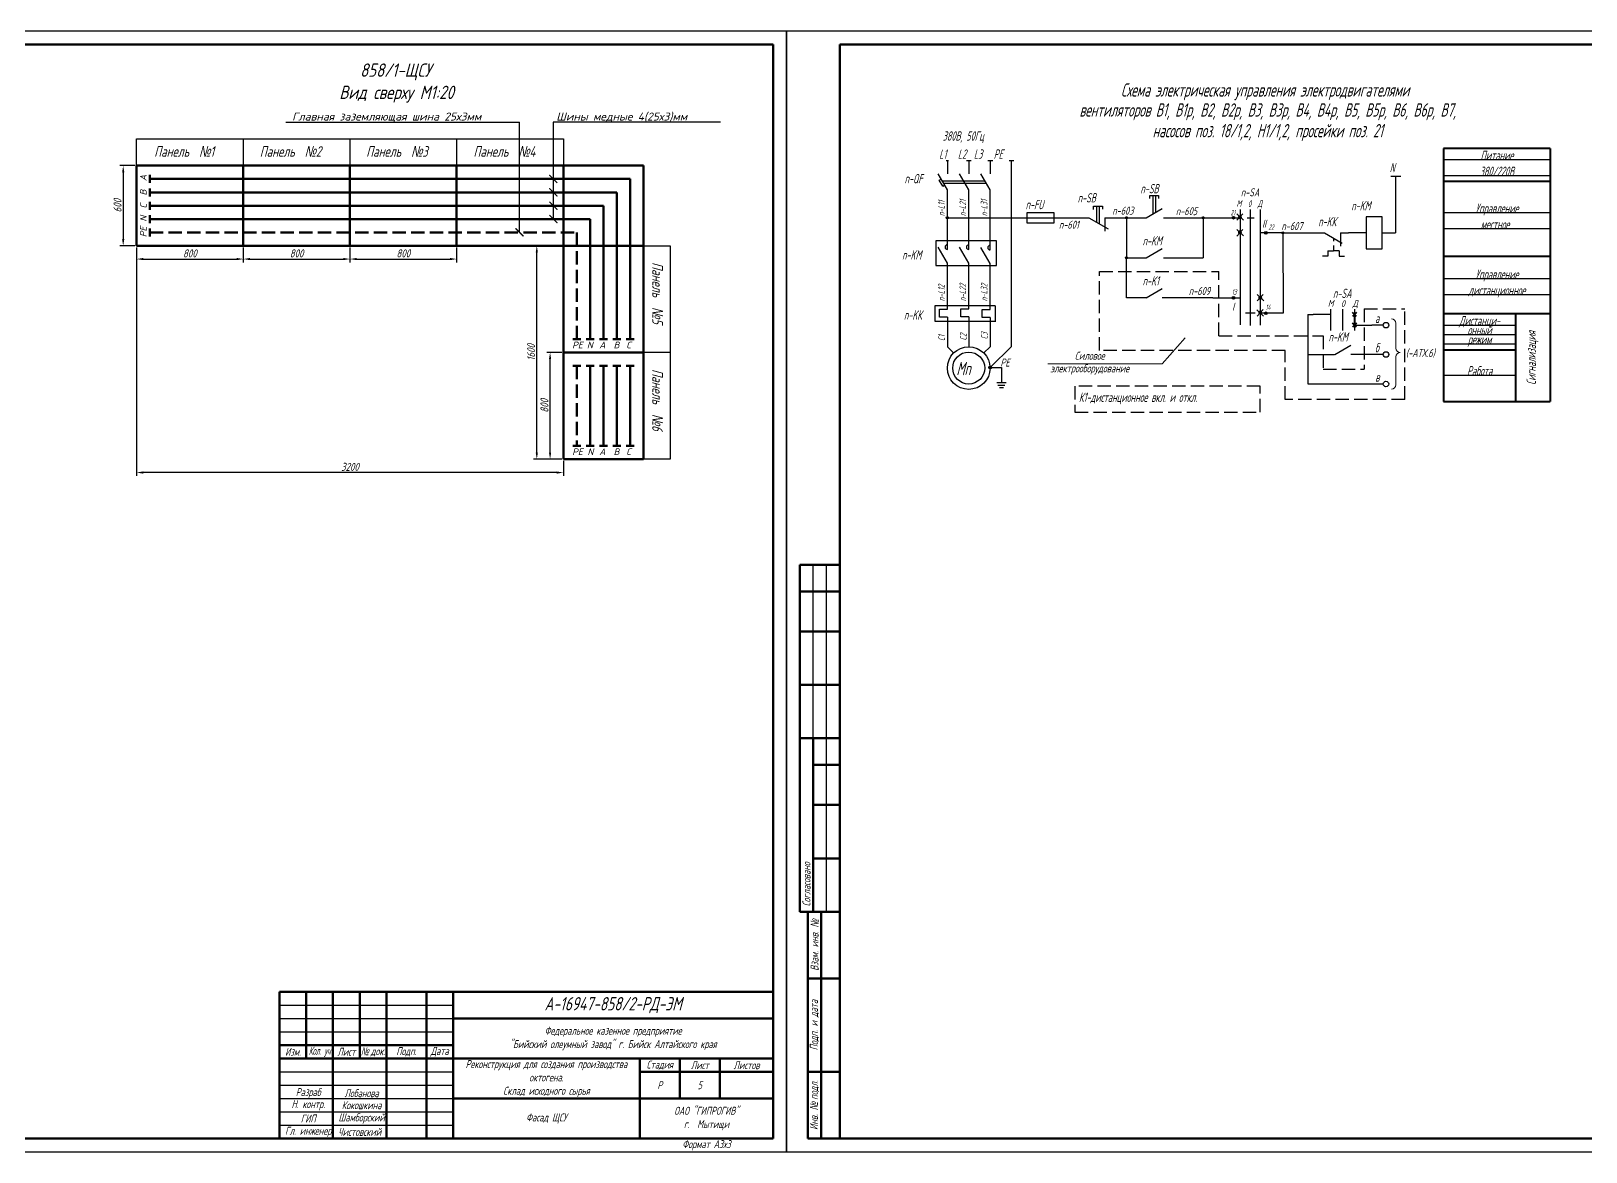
# Model space of a CAD drawing. Header units: millimetres. Extents: x -10490 to 5162, y -5053 to 76.
# Drawn here: x -6317 to -5734, y -814 to -394 of the extents above; entities that cross this region are included whole.
import ezdxf
from ezdxf.enums import TextEntityAlignment as Align

# ---------------------------------------------------------------- set-up
doc = ezdxf.new("R2010")
doc.units = ezdxf.units.MM
doc.linetypes.add('gost5', pattern=[7, 5, -2, 0])
doc.layers.get('Defpoints').update_dxf_attribs({"color": 33})
for name, color, linetype, lineweight in [('Выноска', 137, 'Continuous', 20), ('КаБель силовой (Вновь)', 1, 'Continuous', 60), ('Линия выноска', 137, 'Continuous', 25), ('Обводка', 6, 'Continuous', 25), ('Размерная', 4, 'Continuous', 25), ('Рамка толстая', 7, 'Continuous', 60), ('Рамка тонкая', 5, 'Continuous', 25), ('ТаБлица', 253, 'Continuous', 25), ('Текст', 2, 'Continuous', 25), ('Текст_КИП', 2, 'Continuous', 25), ('Тонкая', 5, 'Continuous', 20), ('Штампы', 252, 'Continuous', 25), ('Щиты пульты (Вновь)', 5, 'Continuous', 50)]:
    doc.layers.add(name, color=color, linetype=linetype, lineweight=lineweight)
doc.styles.add('ESKD', font='gostw.shx', dxfattribs={"oblique": 15, "height": 3})
doc.styles.add('GOST', font='GOST.shx', dxfattribs={"oblique": 15, "height": 3.5})
doc.styles.add('gost shx', font='gost.shx', dxfattribs={"oblique": 15})
doc.styles.add('SIMPLEX', font='simplex.shx', dxfattribs={"width": 0.7, "oblique": 15})
doc.dimstyles.new('ISO-25', dxfattribs={"dimtxt": 3, "dimasz": 2.5, "dimexe": 1.25, "dimexo": 0.625, "dimtad": 1, "dimtxsty": 'gost shx', "dimcen": 2.5, "dimclrt": 2, "dimadec": 0, "dimazin": 0, "dimtfac": 1, "dimtmove": 0, "dimatfit": 3, "dimfxl": 1, "dimarcsym": 0})

# ---------------------------------------------------------------- blocks, each defined once
blk = doc.blocks.new('A$C7B2D3637')
at = {"layer": 'Рамка толстая'}
for p, q in [((886, 415), (20, 415)), ((886, 5), (886, 415)), ((20, 5), (886, 5))]:
    blk.add_line(p, q, dxfattribs=at)
at = {"layer": 'Рамка тонкая'}
for p, q in [((891, 420), (0, 420)), ((891, 0), (891, 420)), ((0, 0), (891, 0))]:
    blk.add_line(p, q, dxfattribs=at)
blk = doc.blocks.new('*D569')
at = {"layer": 'Defpoints', "color": 0, "transparency": 16777216}
for p in [(-6277.69, -444.57), (-6282.69, -474.57), (-6277.69, -474.57)]:
    blk.add_point(p, dxfattribs=at)
at = {"layer": 'Размерная', "color": 0, "lineweight": -2, "transparency": 16777216}
for p, q in [((-6278.32, -444.57), (-6283.94, -444.57)), ((-6282.69, -447.07), (-6282.69, -472.07)), ((-6278.32, -474.57), (-6283.94, -474.57))]:
    blk.add_line(p, q, dxfattribs=at)
at = {"layer": 'Размерная', "color": 0, "transparency": 16777216}
for points in [[(-6283.1, -447.07), (-6282.27, -447.07), (-6282.69, -444.57)], [(-6283.1, -472.07), (-6282.27, -472.07), (-6282.69, -474.57)]]:
    blk.add_solid(points, dxfattribs=at)
at = {"layer": 'Размерная', "color": 2, "lineweight": 18, "transparency": 16777216, "insert": (-6284.81, -459.57), "char_height": 3, "attachment_point": 5, "rotation": 90, "style": 'gost shx'}
blk.add_mtext('600', dxfattribs=at)
blk = doc.blocks.new('*D570')
at = {"layer": 'Defpoints', "color": 0, "transparency": 16777216}
for p in [(-6277.69, -474.57), (-6237.69, -474.57), (-6237.69, -479.57)]:
    blk.add_point(p, dxfattribs=at)
at = {"layer": 'Размерная', "color": 0, "lineweight": -2, "transparency": 16777216}
for p, q in [((-6277.69, -475.19), (-6277.69, -480.82)), ((-6237.69, -475.19), (-6237.69, -480.82)), ((-6275.19, -479.57), (-6240.19, -479.57))]:
    blk.add_line(p, q, dxfattribs=at)
at = {"layer": 'Размерная', "color": 0, "transparency": 16777216}
for points in [[(-6275.19, -479.15), (-6275.19, -479.98), (-6277.69, -479.57)], [(-6240.19, -479.15), (-6240.19, -479.98), (-6237.69, -479.57)]]:
    blk.add_solid(points, dxfattribs=at)
at = {"layer": 'Размерная', "color": 2, "lineweight": 18, "transparency": 16777216, "insert": (-6257.69, -477.44), "char_height": 3, "attachment_point": 5, "style": 'gost shx'}
blk.add_mtext('800', dxfattribs=at)
blk = doc.blocks.new('*D571')
at = {"layer": 'Defpoints', "color": 0, "transparency": 16777216}
for p in [(-6122.66, -514.57), (-6117.69, -514.57), (-6117.69, -554.57)]:
    blk.add_point(p, dxfattribs=at)
at = {"layer": 'Размерная', "color": 0, "lineweight": -2, "transparency": 16777216}
for p, q in [((-6118.32, -514.57), (-6123.91, -514.57)), ((-6122.66, -552.07), (-6122.66, -517.07)), ((-6118.32, -554.57), (-6123.91, -554.57))]:
    blk.add_line(p, q, dxfattribs=at)
at = {"layer": 'Размерная', "color": 0, "transparency": 16777216}
for points in [[(-6123.08, -517.07), (-6122.25, -517.07), (-6122.66, -514.57)], [(-6123.08, -552.07), (-6122.25, -552.07), (-6122.66, -554.57)]]:
    blk.add_solid(points, dxfattribs=at)
at = {"layer": 'Размерная', "color": 2, "lineweight": 18, "transparency": 16777216, "insert": (-6124.79, -534.57), "char_height": 3, "attachment_point": 5, "rotation": 90, "style": 'gost shx'}
blk.add_mtext('800', dxfattribs=at)
blk = doc.blocks.new('*D572')
at = {"layer": 'Defpoints', "color": 0, "transparency": 16777216}
for p in [(-6127.65, -474.57), (-6117.69, -474.57), (-6117.69, -554.57)]:
    blk.add_point(p, dxfattribs=at)
at = {"layer": 'Размерная', "color": 0, "lineweight": -2, "transparency": 16777216}
for p, q in [((-6118.32, -474.57), (-6128.9, -474.57)), ((-6127.65, -552.07), (-6127.65, -477.07)), ((-6118.32, -554.57), (-6128.9, -554.57))]:
    blk.add_line(p, q, dxfattribs=at)
at = {"layer": 'Размерная', "color": 0, "transparency": 16777216}
for points in [[(-6128.06, -477.07), (-6127.23, -477.07), (-6127.65, -474.57)], [(-6128.06, -552.07), (-6127.23, -552.07), (-6127.65, -554.57)]]:
    blk.add_solid(points, dxfattribs=at)
at = {"layer": 'Размерная', "color": 2, "lineweight": 18, "transparency": 16777216, "insert": (-6129.77, -514.57), "char_height": 3, "attachment_point": 5, "rotation": 90, "style": 'gost shx'}
blk.add_mtext('1600', dxfattribs=at)
blk = doc.blocks.new('*D566')
at = {"layer": 'Defpoints', "color": 0, "transparency": 16777216}
for p in [(-6237.69, -474.57), (-6197.69, -474.57), (-6197.69, -479.57)]:
    blk.add_point(p, dxfattribs=at)
at = {"layer": 'Размерная', "color": 0, "lineweight": -2, "transparency": 16777216}
for p, q in [((-6237.69, -475.19), (-6237.69, -480.82)), ((-6197.69, -475.19), (-6197.69, -480.82)), ((-6235.19, -479.57), (-6200.19, -479.57))]:
    blk.add_line(p, q, dxfattribs=at)
at = {"layer": 'Размерная', "color": 0, "transparency": 16777216}
for points in [[(-6235.19, -479.15), (-6235.19, -479.98), (-6237.69, -479.57)], [(-6200.19, -479.15), (-6200.19, -479.98), (-6197.69, -479.57)]]:
    blk.add_solid(points, dxfattribs=at)
at = {"layer": 'Размерная', "color": 2, "lineweight": 18, "transparency": 16777216, "insert": (-6217.69, -477.44), "char_height": 3, "attachment_point": 5, "style": 'gost shx'}
blk.add_mtext('800', dxfattribs=at)
blk = doc.blocks.new('*D567')
at = {"layer": 'Defpoints', "color": 0, "transparency": 16777216}
for p in [(-6197.69, -474.57), (-6157.69, -474.57), (-6157.69, -479.57)]:
    blk.add_point(p, dxfattribs=at)
at = {"layer": 'Размерная', "color": 0, "lineweight": -2, "transparency": 16777216}
for p, q in [((-6197.69, -475.19), (-6197.69, -480.82)), ((-6157.69, -475.19), (-6157.69, -480.82)), ((-6195.19, -479.57), (-6160.19, -479.57))]:
    blk.add_line(p, q, dxfattribs=at)
at = {"layer": 'Размерная', "color": 0, "transparency": 16777216}
for points in [[(-6195.19, -479.15), (-6195.19, -479.98), (-6197.69, -479.57)], [(-6160.19, -479.15), (-6160.19, -479.98), (-6157.69, -479.57)]]:
    blk.add_solid(points, dxfattribs=at)
at = {"layer": 'Размерная', "color": 2, "lineweight": 18, "transparency": 16777216, "insert": (-6177.69, -477.44), "char_height": 3, "attachment_point": 5, "style": 'gost shx'}
blk.add_mtext('800', dxfattribs=at)
blk = doc.blocks.new('*D568')
at = {"layer": 'Defpoints', "color": 0, "transparency": 16777216}
for p in [(-6277.69, -474.57), (-6117.69, -554.57), (-6277.69, -559.57)]:
    blk.add_point(p, dxfattribs=at)
at = {"layer": 'Размерная', "color": 0, "lineweight": -2, "transparency": 16777216}
for p, q in [((-6277.69, -475.19), (-6277.69, -560.82)), ((-6117.69, -555.19), (-6117.69, -560.82)), ((-6120.19, -559.57), (-6275.19, -559.57))]:
    blk.add_line(p, q, dxfattribs=at)
at = {"layer": 'Размерная', "color": 0, "transparency": 16777216}
for points in [[(-6275.19, -559.15), (-6275.19, -559.98), (-6277.69, -559.57)], [(-6120.19, -559.15), (-6120.19, -559.98), (-6117.69, -559.57)]]:
    blk.add_solid(points, dxfattribs=at)
at = {"layer": 'Размерная', "color": 2, "lineweight": 18, "transparency": 16777216, "insert": (-6197.69, -557.44), "char_height": 3, "attachment_point": 5, "style": 'gost shx'}
blk.add_mtext('3200', dxfattribs=at)
blk = doc.blocks.new('_ArchTick')
at = {"color": 0, "linetype": 'ByBlock', "const_width": 0.15}
blk.add_lwpolyline([(-0.5, -0.5), (0.5, 0.5)], dxfattribs=at)
blk = doc.blocks.new('A$C0CDB385D')
at = {"layer": 'Рамка толстая'}
for p, q in [((20, 415), (20, 5)), ((589, 415), (20, 415)), ((20, 5), (589, 5))]:
    blk.add_line(p, q, dxfattribs=at)
at = {"layer": 'Рамка тонкая'}
for p, q in [((0, 420), (0, 0)), ((594, 420), (0, 420)), ((0, 0), (594, 0))]:
    blk.add_line(p, q, dxfattribs=at)

msp = doc.modelspace()

# ---------------------------------------------------------------- hatches: boundary and pattern name
at = {"lineweight": 25}
h = msp.add_hatch(color=5, dxfattribs=at)
edge = h.paths.add_edge_path()
edge.add_arc((-5973.74913, -464.07275), 0.38529, 0, 360)
h = msp.add_hatch(color=5, dxfattribs=at)
edge = h.paths.add_edge_path()
edge.add_arc((-5906.576, -464.07275), 0.38529, 0, 360)
h = msp.add_hatch(color=5, dxfattribs=at)
edge = h.paths.add_edge_path()
edge.add_arc((-5877.86616, -464.07275), 0.38529, 0, 360)
h = msp.add_hatch(color=5, dxfattribs=at)
edge = h.paths.add_edge_path()
edge.add_arc((-5866.44774, -464.07376), 0.5, 0, 360)
edge = h.paths.add_edge_path(flags=17)
edge.add_arc((-5866.44774, -464.07376), 0.2, 0, 360)
h = msp.add_hatch(color=5, dxfattribs=at)
h.paths.add_polyline_path([(-5866.24774, -464.07376, 1), (-5866.64774, -464.07376)])
h.paths.add_polyline_path([(-5866.44774, -464.07376), (-5866.64774, -464.07376, 0.414213562), (-5866.44774, -464.27376)])
h.paths.add_polyline_path([(-5866.44774, -464.27376, 0.414213562), (-5866.24774, -464.07376), (-5866.44774, -464.07376)])
for points in [[(-5863.33184, -463.89621, 1), (-5864.83184, -463.89621, 1)], [(-5863.33184, -469.56015, 1), (-5864.83184, -469.56015, 1)], [(-5855.70915, -494.11812, 1), (-5857.20915, -494.11812, 1)], [(-5855.70915, -499.60519, 1), (-5857.20915, -499.60519, 1)]]:
    msp.add_hatch(color=5, dxfattribs=at).paths.add_polyline_path(points)
h = msp.add_hatch(color=5, dxfattribs=at)
edge = h.paths.add_edge_path()
edge.add_arc((-5864.08184, -463.89621), 0.4, 0, 360)
h = msp.add_hatch(color=5, dxfattribs=at)
edge = h.paths.add_edge_path()
edge.add_arc((-5864.08184, -469.56015), 0.4, 0, 360)
h = msp.add_hatch(color=5, dxfattribs=at)
edge = h.paths.add_edge_path()
edge.add_arc((-5854.36324, -469.74834), 0.5, 0, 360)
edge = h.paths.add_edge_path(flags=17)
edge.add_arc((-5854.36324, -469.74834), 0.2, 0, 360)
h = msp.add_hatch(color=5, dxfattribs=at)
h.paths.add_polyline_path([(-5854.16324, -469.74834, 1), (-5854.56324, -469.74834)])
h.paths.add_polyline_path([(-5854.36324, -469.74834), (-5854.56324, -469.74834, 0.414213562), (-5854.36324, -469.94834)])
h.paths.add_polyline_path([(-5854.36324, -469.94834, 0.414213562), (-5854.16324, -469.74834), (-5854.36324, -469.74834)])
h = msp.add_hatch(color=5, dxfattribs=at)
edge = h.paths.add_edge_path()
edge.add_arc((-5847.95968, -469.7639), 0.38529, 0, 360)
h = msp.add_hatch(color=5, dxfattribs=at)
edge = h.paths.add_edge_path()
edge.add_arc((-5906.55692, -479.06328), 0.38529, 0, 360)
h = msp.add_hatch(color=5, dxfattribs=at)
edge = h.paths.add_edge_path()
edge.add_arc((-5866.49315, -494.12871), 0.5, 0, 360)
edge = h.paths.add_edge_path(flags=17)
edge.add_arc((-5866.49315, -494.12871), 0.2, 0, 360)
h = msp.add_hatch(color=5, dxfattribs=at)
h.paths.add_polyline_path([(-5866.29315, -494.12871, 1), (-5866.69315, -494.12871)])
h.paths.add_polyline_path([(-5866.49315, -494.12871), (-5866.69315, -494.12871, 0.414213562), (-5866.49315, -494.32871)])
h.paths.add_polyline_path([(-5866.49315, -494.32871, 0.414213562), (-5866.29315, -494.12871), (-5866.49315, -494.12871)])
h = msp.add_hatch(color=5, dxfattribs=at)
edge = h.paths.add_edge_path()
edge.add_arc((-5854.36324, -499.8989), 0.5, 0, 360)
edge = h.paths.add_edge_path(flags=17)
edge.add_arc((-5854.36324, -499.8989), 0.2, 0, 360)
h = msp.add_hatch(color=5, dxfattribs=at)
h.paths.add_polyline_path([(-5854.16324, -499.8989, 1), (-5854.56324, -499.8989)])
h.paths.add_polyline_path([(-5854.36324, -499.8989), (-5854.56324, -499.8989, 0.414213562), (-5854.36324, -500.0989)])
h.paths.add_polyline_path([(-5854.36324, -500.0989, 0.414213562), (-5854.16324, -499.8989), (-5854.36324, -499.8989)])
h = msp.add_hatch(color=5, dxfattribs=at)
edge = h.paths.add_edge_path()
edge.add_arc((-5957.74661, -520.21281), 0.5, 0, 360)
edge = h.paths.add_edge_path(flags=17)
edge.add_arc((-5957.74661, -520.21281), 0.2, 0, 360)
h = msp.add_hatch(color=5, dxfattribs=at)
h.paths.add_polyline_path([(-5957.54661, -520.21281, 1), (-5957.94661, -520.21281)])
h.paths.add_polyline_path([(-5957.74661, -520.21281), (-5957.94661, -520.21281, 0.414213562), (-5957.74661, -520.41281)])
h.paths.add_polyline_path([(-5957.74661, -520.41281, 0.414213562), (-5957.54661, -520.21281), (-5957.74661, -520.21281)])

# ---------------------------------------------------------------- linework, layer by layer
at = {"color": 5, "lineweight": 25}
for p, q in [((-5974.19182, -442.64275), (-5973.26376, -442.64275)), ((-5973.74661, -442.63905), (-5973.74661, -447.63905)), ((-5966.58673, -442.6216), (-5964.80211, -442.6216)), ((-5965.73012, -442.63905), (-5965.73012, -447.63905)), ((-5958.57012, -442.67823), (-5956.75717, -442.67823)), ((-5957.72661, -442.63905), (-5957.72661, -447.63905)), ((-5950.63036, -442.67823), (-5948.81742, -442.67823)), ((-5949.78685, -442.63905), (-5949.78685, -512.39705)), ((-5973.74661, -453.63905), (-5977.21071, -447.63905)), ((-5965.73012, -453.63905), (-5969.19422, -447.63905)), ((-5957.72661, -453.63905), (-5961.19071, -447.63905)), ((-5807.44594, -448.56515), (-5803.7675, -448.56515)), ((-5805.75202, -448.56515), (-5805.75202, -469.7639)), ((-5976.80534, -449.9908), (-5976.09103, -449.57839)), ((-5975.50202, -452.24821), (-5976.80534, -449.9908)), ((-5975.71015, -450.2381), (-5959.69015, -450.2381)), ((-5975.50202, -452.24821), (-5974.78771, -451.8358)), ((-5975.20527, -451.11258), (-5959.18527, -451.11258)), ((-5973.74661, -458.63905), (-5973.74661, -453.63905)), ((-5965.73012, -458.63905), (-5965.73012, -453.63905)), ((-5957.72661, -458.63905), (-5957.72661, -453.63905)), ((-5973.74661, -475.97553), (-5973.74661, -458.63905)), ((-5965.73012, -475.96618), (-5965.73012, -458.63905)), ((-5957.72661, -476.13682), (-5957.72661, -458.63905)), ((-5918.97195, -460.97288), (-5918.97195, -459.79373)), ((-5918.97195, -459.79373), (-5915.64718, -459.79373)), ((-5917.80032, -459.79373), (-5917.80032, -465.73134)), ((-5916.72781, -466.35055), (-5916.72781, -459.79373)), ((-5915.64718, -459.79373), (-5915.64718, -460.90142)), ((-5897.8708, -456.90501), (-5897.8708, -455.72586)), ((-5897.8708, -455.72586), (-5894.54603, -455.72586)), ((-5897.8708, -455.72586), (-5895.11119, -455.72586)), ((-5896.69917, -455.72586), (-5896.69917, -462.60923)), ((-5895.62667, -461.98361), (-5895.62667, -455.72586)), ((-5894.54603, -455.72586), (-5894.54603, -456.83355)), ((-5973.74913, -464.07275), (-5943.79505, -464.06328)), ((-5973.74661, -464.06328), (-5947.64104, -464.06328)), ((-5943.79505, -466.06328), (-5943.79505, -462.06328)), ((-5943.79505, -462.06328), (-5933.79505, -462.06328)), ((-5943.79505, -464.06328), (-5920.68949, -464.06328)), ((-5933.79505, -466.06328), (-5943.79505, -466.06328)), ((-5933.79505, -462.06328), (-5933.79505, -466.06328)), ((-5920.68949, -464.06328), (-5913.51271, -468.20679)), ((-5914.68949, -464.06328), (-5911.68949, -464.06328)), ((-5914.67279, -464.06328), (-5914.67279, -469.06328)), ((-5911.68949, -464.06328), (-5901.42435, -464.06328)), ((-5906.55692, -464.06328), (-5906.55692, -479.06328)), ((-5901.42435, -464.06328), (-5899.19182, -464.06328)), ((-5899.19182, -464.06328), (-5893.19182, -460.56328)), ((-5892.76237, -464.06328), (-5863.95354, -464.06328)), ((-5877.8646, -464.06328), (-5877.8646, -479.06328)), ((-5871.88863, -464.06328), (-5863.72068, -464.06328)), ((-5865.28792, -462.64132), (-5862.78761, -464.99566)), ((-5862.96879, -462.6051), (-5865.25169, -465.03188)), ((-5864.04172, -464.06328), (-5864.04172, -469.53519)), ((-5863.95354, -460.94855), (-5863.95354, -504.25142)), ((-5861.32139, -464.06328), (-5858.72342, -464.06328)), ((-5860.27428, -460.94955), (-5860.27428, -504.42724)), ((-5856.45351, -460.94855), (-5856.45351, -504.38328)), ((-5816.80637, -463.7639), (-5816.80637, -475.7639)), ((-5810.80637, -463.7639), (-5816.80637, -463.7639)), ((-5810.80637, -475.7639), (-5810.80637, -463.7639)), ((-5865.28792, -468.54527), (-5862.78761, -470.89961)), ((-5862.96879, -468.50905), (-5865.25169, -470.93583)), ((-5847.95812, -469.7639), (-5856.51597, -469.75269)), ((-5853.64925, -469.74643), (-5855.46757, -469.74643)), ((-5847.95812, -469.7639), (-5835.36666, -469.7639)), ((-5847.95812, -469.7639), (-5847.90376, -499.8989)), ((-5835.36666, -469.7639), (-5832.36666, -469.7639)), ((-5832.36666, -469.7639), (-5825.70983, -473.60722)), ((-5829.03824, -471.68556), (-5829.03824, -472.40548)), ((-5826.42585, -469.7639), (-5826.42585, -474.7639)), ((-5826.36666, -469.7639), (-5823.36666, -469.7639)), ((-5816.80637, -469.7639), (-5823.36666, -469.7639)), ((-5810.80637, -469.7639), (-5805.75202, -469.7639)), ((-5955.31488, -472.77758), (-5978.00946, -472.77758)), ((-5978.00946, -472.77758), (-5978.00946, -482.00111)), ((-5973.74392, -481.10294), (-5977.24661, -475.09833)), ((-5965.72743, -481.09359), (-5969.23012, -475.08898)), ((-5957.72392, -481.26423), (-5961.22661, -475.25961)), ((-5955.31488, -482.00111), (-5955.31488, -472.77758)), ((-5899.19182, -479.06328), (-5893.19182, -475.56328)), ((-5831.13796, -476.48671), (-5831.13796, -478.53007)), ((-5831.13796, -476.48671), (-5829.03824, -476.48671)), ((-5831.13796, -476.48671), (-5829.03824, -476.48671)), ((-5831.13796, -476.48671), (-5829.03824, -476.48671)), ((-5831.13796, -476.48671), (-5829.03824, -476.48671)), ((-5829.03824, -472.40548), (-5829.03824, -472.86981)), ((-5829.03824, -474.44609), (-5829.03824, -476.48671)), ((-5826.93238, -476.48671), (-5829.0321, -476.48671)), ((-5826.93238, -476.48671), (-5826.93238, -478.53007)), ((-5816.80637, -475.7639), (-5810.80637, -475.7639)), ((-5978.00946, -482.00111), (-5955.31488, -482.00111)), ((-5973.74392, -498.28848), (-5973.74392, -481.10294)), ((-5965.72743, -498.27912), (-5965.72743, -481.09359)), ((-5957.72392, -498.44976), (-5957.72392, -481.26423)), ((-5906.55692, -479.06328), (-5899.19182, -479.06328)), ((-5906.55692, -494.0875), (-5906.55692, -479.06328)), ((-5892.74771, -479.06328), (-5877.8646, -479.06328)), ((-5831.13796, -478.53007), (-5833.13796, -478.53007)), ((-5826.93238, -478.53007), (-5824.93238, -478.53007)), ((-5899.19182, -494.0875), (-5906.55692, -494.0875)), ((-5899.19182, -494.0875), (-5893.19182, -490.5875)), ((-5874.24551, -494.0875), (-5893.19182, -494.0875)), ((-5874.24551, -494.0875), (-5863.95354, -494.09954)), ((-5857.66523, -492.86323), (-5855.16492, -495.21757)), ((-5855.34611, -492.82701), (-5857.629, -495.25379)), ((-5856.45351, -494.10832), (-5856.45351, -499.58023)), ((-5978.31115, -503.01239), (-5978.31115, -497.01239)), ((-5978.31115, -497.01239), (-5966.31115, -497.01239)), ((-5976.74392, -501.28848), (-5976.74392, -498.28848)), ((-5976.74392, -498.28848), (-5973.74392, -498.28848)), ((-5968.72743, -501.27912), (-5968.72743, -498.27912)), ((-5968.72743, -498.27912), (-5965.72743, -498.27912)), ((-5967.78026, -497.01239), (-5955.78026, -497.01239)), ((-5960.72392, -501.44976), (-5960.72392, -498.44976)), ((-5960.72392, -498.44976), (-5957.72392, -498.44976)), ((-5955.77359, -497.0425), (-5955.77359, -503.0425)), ((-5858.36661, -499.8989), (-5861.95148, -499.8989)), ((-5857.70365, -498.55414), (-5855.20334, -500.90848)), ((-5855.31205, -498.51792), (-5857.59494, -500.9447)), ((-5847.90376, -499.8989), (-5856.76505, -499.8989)), ((-5838.65533, -500.33968), (-5838.65533, -526.37177)), ((-5838.65533, -500.33968), (-5836.61763, -500.33968)), ((-5966.31115, -503.01239), (-5978.31115, -503.01239)), ((-5973.74392, -501.28848), (-5976.74392, -501.28848)), ((-5973.74392, -501.28848), (-5973.74661, -512.40281)), ((-5965.72743, -501.27912), (-5968.72743, -501.27912)), ((-5955.78026, -503.01239), (-5967.78026, -503.01239)), ((-5965.72743, -501.27912), (-5965.73012, -512.39345)), ((-5957.72392, -501.44976), (-5960.72392, -501.44976)), ((-5957.72392, -501.44976), (-5957.72657, -512.41561)), ((-5810.35578, -504.33968), (-5814.61763, -504.33968)), ((-5973.74661, -512.40281), (-5971.39377, -514.74627)), ((-5957.72657, -512.41561), (-5960.06656, -514.74627)), ((-5949.72269, -512.333), (-5957.5462, -520.143)), ((-5828.52276, -515.37207), (-5822.52276, -511.87207)), ((-5838.65533, -515.37207), (-5828.65167, -515.37207)), ((-5810.35578, -515.33939), (-5822.48085, -515.33939)), ((-5957.24661, -520.21281), (-5953.46913, -520.21281)), ((-5953.46913, -520.21281), (-5953.46913, -524.97618)), ((-5953.46913, -520.21281), (-5953.46913, -525.98035)), ((-5951.68046, -525.98035), (-5955.25781, -525.98035)), ((-5952.16428, -526.9429), (-5954.77398, -526.9429)), ((-5952.69012, -527.87729), (-5954.24815, -527.87729)), ((-5838.65533, -526.37177), (-5810.35578, -526.37177))]:
    msp.add_line(p, q, dxfattribs=at)
at = {"color": 6, "lineweight": 25}
for p, q in [((-5830.11763, -500.33968), (-5836.61763, -500.33968)), ((-5821.11763, -504.33968), (-5814.61763, -504.33968))]:
    msp.add_line(p, q, dxfattribs=at)
at = {"color": 6, "lineweight": 25, "ltscale": 10}
for p, q in [((-5830.11763, -498.33968), (-5830.11763, -506.33968)), ((-5825.61763, -498.33968), (-5825.61763, -506.33968)), ((-5821.11763, -498.33968), (-5821.11763, -506.33968))]:
    msp.add_line(p, q, dxfattribs=at)
at = {"color": 6, "lineweight": 40}
for p, q in [((-5820.41052, -499.63258), (-5821.82473, -501.04679)), ((-5820.41052, -501.04679), (-5821.82473, -499.63258)), ((-5821.11763, -500.33968), (-5821.11763, -504.33968)), ((-5820.41052, -505.04679), (-5821.82473, -503.63258)), ((-5820.41052, -503.63258), (-5821.82473, -505.04679))]:
    msp.add_line(p, q, dxfattribs=at)
at = {"color": 5, "lineweight": 25}
for centre, radius in [((-5973.74913, -464.07275), 0.38529), ((-5906.576, -464.07275), 0.38529), ((-5906.55692, -464.06328), 0.2), ((-5877.86616, -464.07275), 0.38529), ((-5877.8646, -464.06328), 0.2), ((-5866.44774, -464.07376), 0.5), ((-5866.44774, -464.07376), 0.2), ((-5854.36324, -469.74834), 0.5), ((-5854.36324, -469.74834), 0.2), ((-5847.95968, -469.7639), 0.38529), ((-5847.95812, -469.75444), 0.2), ((-5906.55692, -479.06328), 0.38529), ((-5906.53784, -479.05381), 0.2), ((-5866.49315, -494.12871), 0.5), ((-5866.49315, -494.12871), 0.2), ((-5854.36324, -499.8989), 0.5), ((-5854.36324, -499.8989), 0.2), ((-5809.32965, -504.33968), 1.02613), ((-5965.74661, -520.41281), 8), ((-5965.74661, -520.41281), 6), ((-5809.32965, -515.33939), 1.02613), ((-5957.74661, -520.21281), 0.5), ((-5957.74661, -520.21281), 0.2), ((-5809.32965, -526.37177), 1.02613)]:
    msp.add_circle(centre, radius, dxfattribs=at)
for centre, radius in [((-5973.74661, -475.09833), 0.87721), ((-5965.73012, -475.10573), 0.86045), ((-5957.72661, -475.28714), 0.84968)]:
    msp.add_arc(centre, radius, 90, 270, dxfattribs=at)
at = {"layer": 'Defpoints'}
for p, q in [((-5747.73316, -442.43986), (-5787.73316, -442.43986)), ((-5747.73316, -448.43986), (-5787.73316, -448.43986)), ((-5747.73316, -462.29566), (-5787.73316, -462.29566)), ((-5747.73316, -468.29566), (-5787.73316, -468.29566)), ((-5747.73316, -487.01142), (-5787.73316, -487.01142)), ((-5747.73316, -493.01142), (-5787.73316, -493.01142)), ((-5760.7332, -504.41525), (-5787.73316, -504.41525)), ((-5760.7332, -507.92298), (-5787.73316, -507.92298)), ((-5760.7332, -511.43071), (-5787.73316, -511.43071)), ((-5760.7332, -523.18929), (-5787.73316, -523.18929))]:
    msp.add_line(p, q, dxfattribs=at)
at = {"layer": 'Выноска'}
for p in [(-5884.63881, -509.0456), (-5936.13478, -518.84807)]:
    msp.add_line(p, (-5893.20194, -518.84807), dxfattribs=at)
at = {"layer": 'КаБель силовой (Вновь)', "lineweight": 70}
for p, q in [((-6272.69302, -448.06649), (-6272.69302, -451.06649)), ((-6272.69302, -449.56649), (-6092.69302, -449.56649)), ((-6272.69302, -453.06649), (-6272.69302, -456.06649)), ((-6272.69302, -454.56649), (-6097.69302, -454.56649)), ((-6272.69302, -458.06649), (-6272.69302, -461.06649)), ((-6272.69302, -459.56649), (-6102.69302, -459.56649)), ((-6272.69302, -463.06649), (-6272.69302, -466.06649)), ((-6272.69302, -464.56649), (-6107.69302, -464.56649)), ((-6272.69302, -468.06649), (-6272.69302, -471.06649)), ((-6114.19302, -509.56649), (-6111.19302, -509.56649)), ((-6109.19302, -509.56649), (-6106.19302, -509.56649)), ((-6104.19302, -509.56649), (-6101.19302, -509.56649)), ((-6099.19302, -509.56649), (-6096.19302, -509.56649)), ((-6094.19302, -509.56649), (-6091.19302, -509.56649)), ((-6114.19302, -519.56649), (-6111.19302, -519.56649)), ((-6109.19302, -519.56649), (-6106.19302, -519.56649)), ((-6104.19302, -519.56649), (-6101.19302, -519.56649)), ((-6099.19302, -519.56649), (-6096.19302, -519.56649)), ((-6094.19302, -519.56649), (-6091.19302, -519.56649)), ((-6114.19302, -549.56649), (-6111.19302, -549.56649)), ((-6109.19302, -549.56649), (-6106.19302, -549.56649)), ((-6104.19302, -549.56649), (-6101.19302, -549.56649)), ((-6099.19302, -549.56649), (-6096.19302, -549.56649)), ((-6094.19302, -549.56649), (-6091.19302, -549.56649))]:
    msp.add_line(p, q, dxfattribs=at)
at = {"layer": 'КаБель силовой (Вновь)'}
for p, q in [((-6097.69302, -509.56649), (-6097.69302, -454.56649)), ((-6092.69302, -449.56649), (-6092.69302, -509.56649)), ((-6102.69302, -459.56649), (-6102.69302, -509.56649)), ((-6107.69302, -509.56649), (-6107.69302, -464.56649)), ((-6107.69302, -549.56649), (-6107.69302, -519.56649)), ((-6102.69302, -519.56649), (-6102.69302, -549.56649)), ((-6097.69302, -549.56649), (-6097.69302, -519.56649)), ((-6092.69302, -519.56649), (-6092.69302, -549.56649))]:
    msp.add_line(p, q, dxfattribs=at)
at = {"layer": 'КаБель силовой (Вновь)', "linetype": 'gost5', "lineweight": 70}
for p, q in [((-6272.69302, -469.56649), (-6112.69302, -469.56649)), ((-6112.69302, -469.56649), (-6112.69302, -509.56649)), ((-6112.69302, -519.56649), (-6112.69302, -549.56649))]:
    msp.add_line(p, q, dxfattribs=at)
at = {"layer": 'Линия выноска'}
for p, q in [((-6221.78377, -428.24664), (-6134.11434, -428.24664)), ((-6134.11434, -469.56649), (-6134.11434, -428.24664)), ((-6058.79337, -428.24664), (-6121.46281, -428.24664)), ((-6121.46281, -428.24664), (-6121.46281, -464.56649))]:
    msp.add_line(p, q, dxfattribs=at)
at = {"layer": 'Обводка', "linetype": 'gost5'}
for p, q in [((-5916.71468, -484.24876), (-5871.92645, -484.24876)), ((-5916.71468, -513.88595), (-5916.71468, -484.24876)), ((-5871.92645, -508.3227), (-5871.92645, -484.24876)), ((-5817.53316, -498.25479), (-5817.53316, -520.78306)), ((-5817.53316, -498.25479), (-5802.24292, -498.25479)), ((-5802.24292, -532.22926), (-5802.24292, -498.25479)), ((-5871.92645, -508.3227), (-5832.82341, -508.3227)), ((-5832.82341, -508.3227), (-5832.82341, -520.78306)), ((-5847.17248, -513.88595), (-5916.71468, -513.88595)), ((-5847.17248, -532.22926), (-5847.17248, -513.88595)), ((-5832.82341, -520.78306), (-5817.53316, -520.78306)), ((-5802.24292, -532.22926), (-5847.17248, -532.22926))]:
    msp.add_line(p, q, dxfattribs=at)
msp.add_lwpolyline([(-5925.95448, -536.9629), (-5856.44137, -536.9629), (-5856.44137, -527.22743), (-5925.95448, -527.22743)], close=True, dxfattribs=at)
at = {"layer": 'Рамка тонкая'}
for p, q in [((-6277.69302, -444.56649), (-6277.69302, -434.56649)), ((-6277.69302, -434.56649), (-6117.69302, -434.56649)), ((-6237.69302, -434.56649), (-6237.69302, -444.56649)), ((-6197.69302, -434.56649), (-6197.69302, -444.56649)), ((-6157.69302, -434.56649), (-6157.69302, -444.56649)), ((-6117.69302, -434.56649), (-6117.69302, -444.56649)), ((-6087.69302, -474.56649), (-6077.69302, -474.56649)), ((-6077.69302, -474.56649), (-6077.69302, -554.56649)), ((-6077.69302, -514.56649), (-6087.69302, -514.56649)), ((-6077.69302, -554.56649), (-6087.69302, -554.56649))]:
    msp.add_line(p, q, dxfattribs=at)
at = {"layer": 'ТаБлица', "lineweight": 40}
for p, q in [((-5787.73316, -438.12033), (-5787.73316, -533.00622)), ((-5747.73316, -438.12033), (-5787.73316, -438.12033)), ((-5747.73316, -438.12033), (-5747.73316, -533.00622)), ((-5787.73316, -450.37933), (-5747.73316, -450.37933)), ((-5787.73316, -478.53598), (-5747.73316, -478.53598)), ((-5787.73316, -499.97213), (-5747.73316, -499.97213)), ((-5760.7332, -499.97213), (-5760.7332, -533.00622)), ((-5760.7332, -513.70044), (-5787.73316, -513.70044)), ((-5787.73316, -533.00622), (-5747.73316, -533.00622))]:
    msp.add_line(p, q, dxfattribs=at)
at = {"layer": 'Тонкая'}
for p, q in [((-5805.6275, -512.91159), (-5805.63495, -503.44575)), ((-5805.61936, -526.65892), (-5805.6276, -516.19483))]:
    msp.add_line(p, q, dxfattribs=at)
for centre, start, end in [((-5807.27266, -503.56957), 0, 90), ((-5803.98513, -512.91159), 180, 270), ((-5803.98513, -516.19634), 90, 180), ((-5807.26174, -526.65892), 270, 0)]:
    msp.add_arc(centre, 1.64238, start, end, dxfattribs=at)
at = {"layer": 'Штампы', "lineweight": 60}
for p, q in [((-6029.04361, -724.14685), (-6029.04361, -594.14685)), ((-6029.04361, -594.14685), (-6014.04361, -594.14685)), ((-6014.04361, -724.14685), (-6014.04361, -594.14685)), ((-6029.04361, -604.14685), (-6014.04361, -604.14685)), ((-6029.04361, -619.14685), (-6014.04361, -619.14685)), ((-6029.04361, -639.14685), (-6014.04361, -639.14685)), ((-6029.04361, -659.14685), (-6014.04361, -659.14685)), ((-6024.04361, -724.14685), (-6024.04361, -659.14685)), ((-6024.04361, -669.14685), (-6014.04361, -669.14685)), ((-6024.04361, -684.14685), (-6014.04361, -684.14685)), ((-6024.04361, -704.14685), (-6014.04361, -704.14685)), ((-6029.04361, -724.14685), (-6014.04361, -724.14685)), ((-6026.04361, -809.14685), (-6026.04361, -724.14685)), ((-6026.04361, -724.14685), (-6014.04361, -724.14685)), ((-6021.04361, -809.14685), (-6021.04361, -724.14685)), ((-6014.04361, -809.14685), (-6014.04361, -724.14685)), ((-6026.04361, -749.14685), (-6014.04361, -749.14685)), ((-6224.04362, -754.14683), (-6039.04362, -754.14683)), ((-6224.04362, -754.14683), (-6224.04362, -809.14683)), ((-6214.04362, -754.14683), (-6214.04362, -779.14683)), ((-6204.04362, -754.14683), (-6204.04362, -809.14683)), ((-6194.04362, -754.14683), (-6194.04362, -779.14683)), ((-6184.04362, -754.14683), (-6184.04362, -809.14683)), ((-6169.04362, -754.14683), (-6169.04362, -809.14683)), ((-6159.04362, -754.14683), (-6159.04362, -809.14683)), ((-6159.04362, -764.14683), (-6039.04362, -764.14683)), ((-6224.04362, -774.14683), (-6159.04362, -774.14683)), ((-6224.04362, -779.14683), (-6039.04362, -779.14683)), ((-6089.04362, -779.14683), (-6089.04362, -809.14683)), ((-6074.04362, -779.14683), (-6074.04362, -794.14683)), ((-6059.04362, -779.14683), (-6059.04362, -794.14683)), ((-6089.04362, -784.14683), (-6039.04362, -784.14683)), ((-6026.04361, -784.14685), (-6014.04361, -784.14685)), ((-6159.04362, -794.14683), (-6039.04362, -794.14683)), ((-6026.04361, -809.14685), (-6014.04361, -809.14685))]:
    msp.add_line(p, q, dxfattribs=at)
at = {"layer": 'Штампы', "color": 5, "lineweight": 25}
for p, q in [((-6024.04361, -659.14685), (-6024.04361, -594.14685)), ((-6019.04361, -724.14685), (-6019.04361, -594.14685)), ((-6224.04362, -759.14683), (-6159.04362, -759.14683)), ((-6224.04362, -764.14683), (-6159.04362, -764.14683)), ((-6224.04362, -769.14683), (-6159.04362, -769.14683)), ((-6224.04362, -784.14683), (-6159.04362, -784.14683)), ((-6224.04362, -789.14683), (-6159.04362, -789.14683)), ((-6224.04362, -794.14683), (-6159.04362, -794.14683)), ((-6224.04362, -799.14683), (-6159.04362, -799.14683)), ((-6224.04362, -804.14683), (-6159.04362, -804.14683))]:
    msp.add_line(p, q, dxfattribs=at)
at = {"layer": 'Щиты пульты (Вновь)'}
for p, q in [((-6277.69302, -444.56649), (-6117.69302, -444.56649)), ((-6277.69302, -444.56649), (-6277.69302, -474.56649)), ((-6237.69302, -444.56649), (-6237.69302, -474.56649)), ((-6197.69302, -444.56649), (-6197.69302, -474.56649)), ((-6157.69302, -444.56649), (-6157.69302, -474.56649)), ((-6117.69302, -444.56649), (-6117.69302, -474.56649)), ((-6117.69302, -444.56649), (-6087.69302, -444.56649)), ((-6087.69302, -444.56649), (-6087.69302, -474.56649)), ((-6117.69302, -474.56649), (-6277.69302, -474.56649)), ((-6117.69302, -554.56649), (-6117.69302, -474.56649)), ((-6087.69302, -474.56649), (-6117.69302, -474.56649)), ((-6087.69302, -474.56649), (-6087.69302, -554.56649)), ((-6087.69302, -514.56649), (-6117.69302, -514.56649)), ((-6087.69302, -554.56649), (-6117.69302, -554.56649))]:
    msp.add_line(p, q, dxfattribs=at)

# ---------------------------------------------------------------- block references
for name, p in [('A$C7B2D3637', (-6925.04361, -814.14684)), ('A$C0CDB385D', (-6034.0436, -814.14684))]:
    msp.add_blockref(name, p)
at = {"layer": 'Линия выноска', "xscale": 2.99999999999979, "yscale": 2.99999999999979, "zscale": 2.99999999999979, "rotation": 269.9990485792585}
for p in [(-6121.45102, -449.56649), (-6121.45102, -454.56649), (-6121.45102, -459.56649), (-6121.45102, -464.56649), (-6134.11434, -469.56649)]:
    msp.add_blockref('_ArchTick', p, dxfattribs=at)

# ---------------------------------------------------------------- texts
at = {"layer": 'Текст', "style": 'SIMPLEX', "oblique": 15, "width": 0.6}
for s, height, p in [('Схема электрическая управления электродвигателями ', 5, (-5853.64243, -418.68357)), ('вентиляторов В1, В1р, В2, В2р, В3, В3р, В4, В4р, В5, В5р, В6, В6р, В7,', 5, (-5853.64243, -426.19191)), ('насосов поз. 18/1,2, Н1/1,2, просейки поз. 21', 5, (-5853.64243, -433.95015)), ('Питание', 3.5, (-5767.73316, -442.43986)), ('380/220B', 3.5, (-5767.73316, -448.43986)), ('Управление', 3.5, (-5767.73316, -462.29566)), ('местное ', 3.5, (-5767.73316, -468.29566)), ('Управление', 3.5, (-5767.73316, -487.01142)), ('дистанционное', 3.5, (-5767.73316, -493.01142)), ('Дистанци-', 3.5, (-5774.23318, -504.41525)), ('онный', 3.5, (-5774.23318, -507.92298)), ('режим', 3.5, (-5774.23318, -511.43071)), ('Работа', 3.5, (-5774.23318, -523.18929))]:
    msp.add_text(s, height=height, dxfattribs=at).set_placement(p, align=Align.CENTER)
at = {"layer": 'Текст', "lineweight": 20, "style": 'SIMPLEX', "oblique": 15}
for s, p in [('Главная заземляющая шина 25х3мм', (-6219.36948, -427.66718)), ('Шины медные 4(25х3)мм', (-6120.34335, -427.66718))]:
    msp.add_text(s, height=3, dxfattribs=at).set_placement(p)
at = {"layer": 'Текст', "style": 'SIMPLEX', "oblique": 15, "width": 0.6}
for s, height, p in [('380В, 50Гц', 3.5, (-5975.51252, -435.20746)), ('L1   L2  L3   РЕ', 3.5, (-5976.82317, -441.97568)), ('n-QF ', 3.5, (-5989.76903, -451.18512)), ('N', 3.5, (-5807.95133, -447.04798)), ('n-SB ', 3.5, (-5901.37394, -454.93872)), ('n-SA', 3, (-5863.73507, -456.05986)), (' n-FU', 3.5, (-5945.84948, -460.9135)), ('n-SB ', 3.5, (-5924.89439, -458.36976)), ('n-603', 3, (-5911.9109, -462.92879)), ('n-605', 3, (-5888.10357, -463.12957)), ('М', 2.5, (-5865.36683, -460.02177)), ('0', 2.5, (-5861.09608, -460.07787)), ('Д', 2.5, (-5857.42054, -460.07271)), ('n-KM ', 3.5, (-5822.33785, -461.3441)), ('n-601', 3, (-5931.9135, -468.19591)), ('21', 2, (-5867.5894, -463.16161)), ('II', 3, (-5855.75164, -467.79361)), ('n-607', 3, (-5848.52615, -468.71462)), ('n-KК ', 3.5, (-5834.71039, -467.28291)), ('n-KM ', 3.5, (-5900.55989, -474.47777)), ('22', 2, (-5853.38533, -468.60012)), ('n-KM ', 3.5, (-5990.70743, -479.76935)), ('n-K1 ', 3.5, (-5900.55989, -489.50199)), ('n-609', 3, (-5883.24022, -493.03821)), ('13', 2, (-5867.13009, -492.88454)), ('n-SA', 3.5, (-5829.2017, -494.16521)), (' n-KК ', 3.5, (-5991.45342, -502.28237)), ('I', 3, (-5866.99026, -498.92292)), ('14', 2, (-5854.44577, -498.61059)), ('а', 3.5, (-5813.44402, -503.51304)), ('n-KМ', 3.5, (-5830.87097, -510.49967)), ('б', 3.5, (-5813.44402, -514.51275)), ('Mn', 5, (-5970.36115, -523.10415)), ('РЕ', 3, (-5953.87884, -519.84031)), ('Силовое', 3, (-5925.96569, -517.29561)), ('электрооборудование', 3, (-5935.17091, -522.01857)), ('в', 3.5, (-5813.35723, -525.54433)), ('К1-дистанционное вкл. и откл.', 3.5, (-5924.43393, -533.10324))]:
    msp.add_text(s, height=height, dxfattribs=at).set_placement(p)
at = {"layer": 'Текст', "style": 'SIMPLEX', "oblique": 15}
for s, p in [('А', (-6273.86535, -450.38792)), ('В', (-6273.86535, -455.77596)), ('С', (-6273.86535, -460.56321)), ('N', (-6273.86535, -465.56321)), ('PE', (-6273.86535, -471.39577))]:
    msp.add_text(s, height=2.5, rotation=90, dxfattribs=at).set_placement(p)
at = {"layer": 'Текст', "style": 'SIMPLEX', "oblique": 15, "width": 0.6}
for s, p in [('n-L11', (-5974.72755, -463.50646)), ('n-L21', (-5966.71106, -463.50646)), ('n-L31', (-5958.70755, -463.50646)), ('n-L22', (-5966.71106, -495.38427)), ('n-L32', (-5958.70755, -495.38427)), ('n-L12', (-5974.72755, -495.38427)), (' C1', (-5974.62883, -511.50907)), (' C2', (-5966.5465, -511.29074)), (' C3', (-5958.68262, -510.85408))]:
    msp.add_text(s, height=2.5, rotation=90, dxfattribs=at).set_placement(p)
msp.add_text('Сигнализация ', height=3.5, rotation=90, dxfattribs=at).set_placement((-5753.13333, -515.92191), align=Align.CENTER)
at = {"layer": 'Текст', "style": 'SIMPLEX', "oblique": 15}
for s, p in [('PE', (-6114.39158, -513.02405)), ('N', (-6108.86471, -513.02405)), ('А', (-6104.25088, -513.02405)), ('В', (-6098.86284, -513.02405)), ('С', (-6094.07559, -513.02405)), ('PE', (-6114.39158, -553.02405)), ('N', (-6108.65756, -553.02405)), ('А', (-6104.25088, -553.02405)), ('В', (-6098.86284, -553.02405)), ('С', (-6094.07559, -553.02405))]:
    msp.add_text(s, height=2.5, dxfattribs=at).set_placement(p)
at = {"layer": 'Текст', "attachment_point": 1}
for s, width, insert, char_height, style in [('\\pi93.647;858/1-ЩСУ\\P\\pi83.27; Вид сверху М1:20', 220, (-6287.52342, -406.26692), 5, 'GOST'), ('\\pi6.6301;Панель  {\\fArial|b0|i0|c204|p34;№}1', 40, (-6277.69302, -437.25688), 4, 'SIMPLEX'), ('\\pi6.1989;Панель  {\\fArial|b0|i0|c204|p34;№}2', 40, (-6237.69302, -437.25688), 4, 'SIMPLEX'), ('\\pi6.0968;Панель  {\\fArial|b0|i0|c204|p34;№}3', 40, (-6197.69302, -437.25688), 4, 'SIMPLEX'), ('\\pi6.2968;Панель  {\\fArial|b0|i0|c204|p34;№}4', 40, (-6157.69302, -437.25688), 4, 'SIMPLEX')]:
    msp.add_mtext_dynamic_manual_height_columns(s, width=width, gutter_width=12.5, heights=[0], dxfattribs=dict(at, insert=insert, char_height=char_height, style=style))
at = {"layer": 'Текст', "char_height": 4, "attachment_point": 1, "rotation": 270, "style": 'SIMPLEX'}
for s, insert in [('\\pi6.1634;Панель  {\\fArial|b0|i0|c204|p34;№}5', (-6080.38341, -474.56649)), ('\\pi6.24;Панель  {\\fArial|b0|i0|c204|p34;№}6', (-6080.38341, -514.56649))]:
    msp.add_mtext_dynamic_manual_height_columns(s, width=40, gutter_width=12.5, heights=[0], dxfattribs=dict(at, insert=insert))
at = {"layer": 'Текст', "style": 'ESKD', "oblique": 15}
for tag, text, p in [('М', 'М', (-5830.04914, -496.19701)), ('0', '0', (-5825.42748, -496.28256)), ('Д', 'А', (-5820.84861, -496.23979))]:
    msp.add_attdef(tag, text=text, height=2.5, dxfattribs=at).set_placement(p, align=Align.MIDDLE_CENTER)
at = {"layer": 'Текст_КИП', "style": 'SIMPLEX', "oblique": 15, "width": 0.6}
msp.add_text('(-АТХ.6)', height=3, dxfattribs=at).set_placement((-5796.44754, -516.26269), align=Align.CENTER)
at = {"layer": 'Штампы', "color": 2, "char_height": 3, "rotation": 90, "style": 'SIMPLEX'}
for s, insert, width, attachment_point in [('Согласовано', (-6026.54361, -722.14685), 61, 4), ('Взам. инв. {\\fArial|b0|i0|c204|p34;№}', (-6023.54361, -736.64685), 25, 5), ('Подп. и дата', (-6023.54361, -766.64685), 35, 5), ('Инв. {\\fArial|b0|i0|c204|p34;№ }подл.', (-6023.54361, -796.64685), 25, 5)]:
    msp.add_mtext(s, dxfattribs=dict(at, insert=insert, width=width, attachment_point=attachment_point))
at = {"layer": 'Штампы', "color": 2, "attachment_point": 5, "style": 'SIMPLEX'}
for s, insert, char_height, width in [('А-16947-858/2-РД-ЭМ', (-6099.04362, -759.14683), 5, 120), ('Федеральное казенное предприятие\\P"Бийский олеумный завод" г. Бийск Алтайского края', (-6099.04362, -771.64683), 3, 120), ('Изм.', (-6219.04362, -776.64683), 3, 10), ('{\\W0.5;Кол. уч}', (-6209.04362, -776.64683), 3, 10), ('{\\W0.7;Лист}', (-6199.04362, -776.64683), 3, 10), ('{\\fArial|b0|i0|c204|p34;\\W0.6;№ \\Fsimplex|c204;док.}', (-6189.04362, -776.64683), 3, 10), ('Подп.', (-6176.54362, -776.64683), 3, 15), ('{\\W0.7;Дата}', (-6164.04362, -776.64683), 3, 10), ('Стадия', (-6081.54362, -781.64683), 3, 15), ('Лист', (-6066.54362, -781.64683), 3, 15), ('Листов', (-6049.04362, -781.64683), 3, 20), ('Реконструкция для создания производства октогена. \\PСклад исходного сырья', (-6124.04362, -786.64683), 3, 70), (' Разраб', (-6214.04362, -792.14683), 3, 20), (' Лобанова', (-6194.04362, -792.14683), 3, 20), ('Р', (-6081.54362, -789.14683), 3, 15), ('5', (-6066.54362, -789.14683), 3, 15), (' Н. контр.', (-6214.04362, -796.64683), 3, 20), (' Кокошкина', (-6194.04362, -796.64683), 3, 20), ('ОАО "ГИПРОГИВ"\\Pг.  Мытищи', (-6064.04362, -801.64683), 3, 50), (' ГИП', (-6214.04362, -801.64683), 3, 20), ('{\\W0.6; Шамборский}', (-6194.04362, -801.64683), 3, 20), ('Фасад ЩСУ', (-6124.04362, -801.64683), 3, 70), ('{\\W0.6; Гл. инженер}', (-6214.04362, -806.64683), 3, 20), ('{\\W0.6;Чистовский}', (-6194.04362, -806.64683), 3, 20), ('Формат А3х3', (-6064.04362, -811.64683), 3, 50)]:
    msp.add_mtext(s, dxfattribs=dict(at, insert=insert, char_height=char_height, width=width))

# ---------------------------------------------------------------- dimensions: what is measured, and where the dimension line sits
at = {"layer": 'Размерная', "lineweight": 18}
for base, p1, p2, picture, middle in [((-6282.68514, -474.56649), (-6277.69302, -444.56649), (-6277.69302, -474.56649), '*D569', (-6284.81014, -459.56649)), ((-6127.64631, -474.56649), (-6117.69302, -554.56649), (-6117.69302, -474.56649), '*D572', (-6129.77131, -514.56649)), ((-6122.66443, -514.56649), (-6117.69302, -554.56649), (-6117.69302, -514.56649), '*D571', (-6124.78943, -534.56649))]:
    dim = msp.add_linear_dim(base=base, p1=p1, p2=p2, angle=90, dimstyle='ISO-25', override={"dimlfac": 20}, dxfattribs=at)
    dim.commit()
    dim.dimension.update_dxf_attribs({"geometry": picture, "text_midpoint": middle})
for base, p1, p2, picture, middle in [((-6237.69302, -479.56645), (-6277.69302, -474.56649), (-6237.69302, -474.56649), '*D570', (-6257.69302, -477.44145)), ((-6277.69302, -559.56615), (-6117.69302, -554.56649), (-6277.69302, -474.56649), '*D568', (-6197.69302, -557.44086)), ((-6197.69302, -479.56645), (-6237.69302, -474.56649), (-6197.69302, -474.56649), '*D566', (-6217.69302, -477.44145)), ((-6157.69302, -479.56645), (-6197.69302, -474.56649), (-6157.69302, -474.56649), '*D567', (-6177.69302, -477.44145))]:
    dim = msp.add_linear_dim(base=base, p1=p1, p2=p2, dimstyle='ISO-25', override={"dimlfac": 20}, dxfattribs=at)
    dim.commit()
    dim.dimension.update_dxf_attribs({"geometry": picture, "text_midpoint": middle})

doc.saveas('drawing.dxf')
